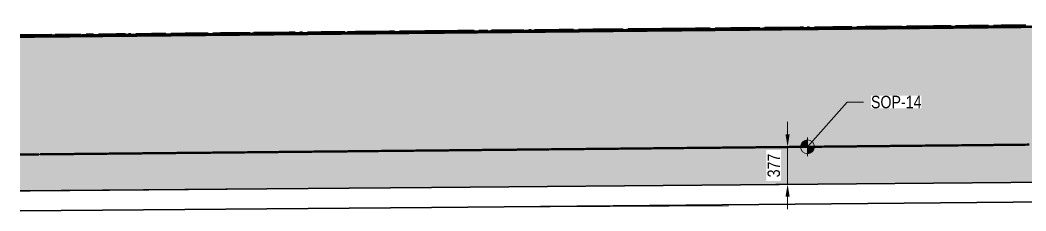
# Model space of a CAD drawing. Header units: metres. Extents: x 0 to 258, y 3 to 25.
# Drawn here: x 39.41 to 49.55, y 21.48 to 23.4 of the extents above; entities that cross this region are included whole.
import ezdxf

# ---------------------------------------------------------------- set-up
doc = ezdxf.new("R2010")
doc.units = ezdxf.units.M
doc.linetypes.add('JacobsDash', pattern=[0.0045, 0.003, -0.0015])
doc.layers.get('Defpoints').update_dxf_attribs({"color": 41})
for name, color, linetype, lineweight in [('A-ANNO-DIMS', 7, 'Continuous', 9), ('A-ANNO-NOTE', 7, 'Continuous', 9), ('A-FLOR', 7, 'Continuous', 50), ('A-FLOR-HDLN', 7, 'JacobsDash', 18), ('G-ANNO-TEXT', 7, 'Continuous', 9)]:
    doc.layers.add(name, color=color, linetype=linetype, lineweight=lineweight)
doc.styles.add('Arial Narrow_2', font='ARIALN.TTF', dxfattribs={"height": 0.125})
doc.dimstyles.new('Dimension_Standard_O__mm_', dxfattribs={"dimscale": 0.3048, "dimtxt": 0.127929, "dimasz": 0.410105, "dimexe": 0.393701, "dimexo": 0.246063, "dimgap": 0.246063, "dimtad": 1, "dimdec": 0, "dimlfac": 1000, "dimzin": 0, "dimdsep": 46, "dimtxsty": 'Arial Narrow_2', "dimsah": 1, "dimcen": 0.09, "dimaunit": 1, "dimadec": 4, "dimazin": 0, "dimtfac": 1, "dimtdec": 4, "dimtix": 1, "dimtmove": 0, "dimatfit": 3, "dimfxl": 1, "dimtvp": 1, "dimtfill": 1, "dimtolj": 1, "dimtzin": 0, "dimlwd": 18, "dimlwe": 18, "dimarcsym": 2})

# ---------------------------------------------------------------- blocks, each defined once
blk = doc.blocks.new('CS_SYMB_SETOUT POINT - 5mm-2022283-Section 163')
at = {"layer": 'A-ANNO-NOTE'}
h = blk.add_hatch(color=256, dxfattribs=at)
edge = h.paths.add_edge_path()
edge.add_line((330.304, 22.191), (330.304, 22.121))
edge.add_line((330.304, 22.121), (330.234, 22.121))
edge.add_arc((330.304, 22.121), 0.07, 90, 180, ccw=False)
h = blk.add_hatch(color=256, dxfattribs=at)
edge = h.paths.add_edge_path()
edge.add_line((330.304, 22.051), (330.304, 22.121))
edge.add_line((330.304, 22.121), (330.374, 22.121))
edge.add_arc((330.304, 22.121), 0.07, 270, 360, ccw=False)
for p, q in [((330.209, 22.121), (330.399, 22.121)), ((330.234, 22.121), (330.304, 22.121)), ((330.304, 22.026), (330.304, 22.216)), ((330.304, 22.121), (330.304, 22.191)), ((330.374, 22.121), (330.304, 22.121)), ((330.304, 22.121), (330.304, 22.051))]:
    blk.add_line(p, q, dxfattribs=at)
blk.add_circle((330.304, 22.121), 0.07, dxfattribs=at)
for start, end in [(90, 180), (270, 360)]:
    blk.add_arc((330.304, 22.121), 0.07, start, end, dxfattribs=at)
blk = doc.blocks.new('DIMBLOCK15-Section 163')
at = {"layer": 'A-ANNO-DIMS', "color": 0, "lineweight": 18, "transparency": 16777216}
for p, q in [((47.147, 22.246), (47.147, 22.371)), ((47.177, 22.121), (47.027, 22.121)), ((47.147, 21.745), (47.147, 22.121)), ((47.247, 21.745), (47.027, 21.745)), ((47.147, 21.62), (47.147, 21.495))]:
    blk.add_line(p, q, dxfattribs=at)
at = {"layer": 'A-ANNO-DIMS', "color": 0, "transparency": 16777216}
for points in [[(47.126, 22.246), (47.168, 22.246), (47.147, 22.121)], [(47.126, 21.62), (47.168, 21.62), (47.147, 21.745)]]:
    blk.add_solid(points, dxfattribs=at)
at = {"layer": 'Defpoints', "color": 0, "transparency": 16777216}
for p in [(47.147, 22.121), (47.252, 22.121), (47.322, 21.745)]:
    blk.add_point(p, dxfattribs=at)
at = {"layer": 'A-ANNO-DIMS', "color": 0, "lineweight": 18, "transparency": 16777216, "insert": (47.008, 21.933), "char_height": 0.125, "width": 0.2851, "attachment_point": 5, "rotation": 90, "style": 'Arial Narrow_2', "bg_fill": 3, "box_fill_scale": 1.1, "bg_fill_color": 256, "bg_fill_true_color": 13158600, "bg_fill_transparency": 0}
blk.add_mtext('\\A1;377', dxfattribs=at)

msp = doc.modelspace()

# ---------------------------------------------------------------- hatches: boundary and pattern name
at = {"layer": 'A-FLOR', "lineweight": 5, "true_color": 0xc0c0c0}
for points in [[(39.4057, 23.2436), (54.5023, 23.3912), (54.5023, 23.3958), (39.4057, 23.2482), (39.4057, 23.2438)], [(39.4057, 23.2281), (54.5023, 23.3757), (54.5023, 23.3912), (43.8585, 23.2872), (39.4057, 23.2436), (39.4057, 23.237)]]:
    msp.add_hatch(color=9, dxfattribs=at).paths.add_polyline_path(points)
h = msp.add_hatch(color=9, dxfattribs=at)
h.paths.add_polyline_path([(39.4057, 22.0435), (52.1671, 22.1683), (54.5023, 22.1911), (54.5023, 23.3757), (39.4057, 23.2281), (39.4057, 22.1875)])
h.paths.add_polyline_path([(45.454, 22.9729), (45.454, 22.973), (45.454, 23.1252)])
h = msp.add_hatch(color=9, dxfattribs=at)
h.paths.add_polyline_path([(52.4598, 21.7895), (52.4598, 21.7895), (52.4602, 21.7938)])
h.paths.add_polyline_path([(39.4057, 21.6769), (45.9285, 21.7325), (54.5023, 21.8071), (54.5023, 22.1911), (42.4052, 22.0728), (39.4057, 22.0435), (39.4057, 21.6862)])

# ---------------------------------------------------------------- linework, layer by layer
at = {"layer": 'A-FLOR', "lineweight": 35}
for p, q in [((43.555, 21.7119), (39.4057, 21.6769)), ((53.0123, 21.7941), (43.555, 21.7119)), ((39.4057, 21.4769), (43.555, 21.5119)), ((43.555, 21.5119), (53.0123, 21.5941))]:
    msp.add_line(p, q, dxfattribs=at)
at = {"layer": 'A-FLOR', "lineweight": 18}
msp.add_line((46.5518, 21.5277), (43.555, 21.5119), dxfattribs=at)
at = {"layer": 'A-FLOR'}
for points in [[(48.5224, 23.3328), (48.5308, 23.3328), (48.5392, 23.3329), (48.5475, 23.333)], [(48.5475, 23.333), (48.5726, 23.3332), (48.5977, 23.3335), (48.6227, 23.3337)], [(48.6227, 23.3337), (48.6395, 23.3339), (48.6562, 23.3341), (48.6729, 23.3342)], [(48.6729, 23.3342), (48.698, 23.3345), (48.723, 23.3347), (48.7481, 23.335)], [(48.7481, 23.335), (48.7648, 23.3351), (48.7815, 23.3353), (48.7983, 23.3355)], [(48.8411, 23.3359), (48.8603, 23.3361), (48.8794, 23.3362), (48.8986, 23.3364)], [(48.8986, 23.3364), (48.9236, 23.3367), (48.9487, 23.3369), (48.9738, 23.3372)], [(49.049, 23.3379), (49.0741, 23.3381), (49.0992, 23.3384), (49.1242, 23.3386)], [(49.1242, 23.3386), (49.141, 23.3388), (49.1577, 23.339), (49.1744, 23.3391)], [(49.2245, 23.3396), (49.258, 23.3399), (49.2914, 23.3403), (49.3248, 23.3406)], [(49.3248, 23.3406), (49.3499, 23.3408), (49.375, 23.3411), (49.4001, 23.3413)], [(49.4001, 23.3413), (49.4251, 23.3416), (49.4502, 23.3418), (49.4753, 23.3421)], [(49.4753, 23.3421), (49.5004, 23.3423), (49.5254, 23.3426), (49.5505, 23.3428)], [(39.4057, 23.2436), (39.4189, 23.2438), (39.432, 23.2439), (39.4452, 23.244)], [(39.4702, 23.2443), (39.4869, 23.2444), (39.5037, 23.2446), (39.5204, 23.2448)], [(39.7596, 23.2471), (39.7801, 23.2473), (39.8007, 23.2475), (39.8213, 23.2477)], [(39.9218, 23.2331), (39.8967, 23.2329), (39.8716, 23.2327), (39.8465, 23.2324)], [(39.8965, 23.2484), (39.9216, 23.2487), (39.9467, 23.2489), (39.9718, 23.2492)], [(40.0722, 23.2346), (40.0221, 23.2341), (39.9719, 23.2336), (39.9218, 23.2331)], [(39.9718, 23.2492), (39.9885, 23.2493), (40.0052, 23.2495), (40.0219, 23.2497)], [(40.2728, 23.2366), (40.231, 23.2362), (40.1893, 23.2358), (40.1475, 23.2354)], [(40.1975, 23.2514), (40.2142, 23.2515), (40.2309, 23.2517), (40.2476, 23.2519)], [(40.2476, 23.2519), (40.2727, 23.2521), (40.2978, 23.2524), (40.3229, 23.2526)], [(40.4233, 23.238), (40.3982, 23.2378), (40.3732, 23.2376), (40.3481, 23.2373)], [(40.3981, 23.2533), (40.4211, 23.2536), (40.4442, 23.2538), (40.4672, 23.254)], [(40.4985, 23.2388), (40.4735, 23.2385), (40.4484, 23.2383), (40.4233, 23.238)], [(40.4984, 23.2543), (40.5068, 23.2544), (40.5151, 23.2545), (40.5235, 23.2546)], [(40.5738, 23.2395), (40.5487, 23.2393), (40.5236, 23.239), (40.4986, 23.2388)], [(40.5987, 23.2553), (40.6238, 23.2555), (40.6489, 23.2558), (40.6739, 23.256)], [(40.7243, 23.241), (40.6992, 23.2407), (40.6741, 23.2405), (40.649, 23.2403)], [(40.6739, 23.256), (40.699, 23.2563), (40.7241, 23.2565), (40.7492, 23.2568)], [(40.7744, 23.2415), (40.7577, 23.2413), (40.741, 23.2412), (40.7243, 23.241)], [(40.7492, 23.2568), (40.791, 23.2572), (40.8328, 23.2576), (40.8746, 23.258)], [(40.8496, 23.2422), (40.8246, 23.242), (40.7995, 23.2417), (40.7744, 23.2415)], [(41.0001, 23.2437), (40.9499, 23.2432), (40.8998, 23.2427), (40.8496, 23.2422)], [(40.9247, 23.2585), (40.9414, 23.2587), (40.9582, 23.2588), (40.9749, 23.259)], [(40.9749, 23.259), (41, 23.2592), (41.025, 23.2595), (41.0501, 23.2597)], [(41.1506, 23.2452), (41.1255, 23.2449), (41.1004, 23.2447), (41.0753, 23.2444)], [(41.2258, 23.2459), (41.2007, 23.2456), (41.1757, 23.2454), (41.1506, 23.2452)], [(41.276, 23.2464), (41.2592, 23.2462), (41.2425, 23.2461), (41.2258, 23.2459)], [(41.2507, 23.2617), (41.2675, 23.2618), (41.2842, 23.262), (41.3009, 23.2622)], [(41.3512, 23.2471), (41.3261, 23.2469), (41.301, 23.2466), (41.276, 23.2464)], [(41.3511, 23.2627), (41.3594, 23.2627), (41.3678, 23.2628), (41.3761, 23.2629)], [(41.5017, 23.2486), (41.4515, 23.2481), (41.4014, 23.2476), (41.3512, 23.2471)], [(41.3761, 23.2629), (41.4096, 23.2632), (41.443, 23.2636), (41.4764, 23.2639)], [(41.4764, 23.2639), (41.5015, 23.2641), (41.5266, 23.2644), (41.5517, 23.2646)], [(41.6521, 23.2501), (41.627, 23.2498), (41.602, 23.2496), (41.5769, 23.2493)], [(41.6018, 23.2651), (41.6269, 23.2654), (41.652, 23.2656), (41.677, 23.2658)], [(41.7273, 23.2508), (41.7023, 23.2506), (41.6772, 23.2503), (41.6521, 23.2501)], [(41.677, 23.2658), (41.6938, 23.266), (41.7105, 23.2662), (41.7272, 23.2663)], [(41.8026, 23.2515), (41.7775, 23.2513), (41.7524, 23.251), (41.7273, 23.2508)], [(41.7646, 23.2667), (41.7855, 23.2669), (41.8065, 23.2671), (41.8275, 23.2673)], [(41.8275, 23.2673), (41.8525, 23.2676), (41.8776, 23.2678), (41.9027, 23.268)], [(41.9027, 23.268), (41.9445, 23.2685), (41.9863, 23.2689), (42.0281, 23.2693)], [(42.0281, 23.2693), (42.0364, 23.2694), (42.0448, 23.2694), (42.0531, 23.2695)], [(42.1536, 23.255), (42.1285, 23.2547), (42.1034, 23.2545), (42.0784, 23.2542)], [(42.2288, 23.2557), (42.2037, 23.2555), (42.1786, 23.2552), (42.1536, 23.255)], [(42.2286, 23.2712), (42.237, 23.2713), (42.2454, 23.2714), (42.2537, 23.2715)], [(42.304, 23.2564), (42.2789, 23.2562), (42.2539, 23.2559), (42.2288, 23.2557)], [(42.3039, 23.272), (42.3122, 23.2721), (42.3206, 23.2721), (42.3289, 23.2722)], [(42.3792, 23.2572), (42.3542, 23.2569), (42.3291, 23.2567), (42.304, 23.2564)], [(42.3289, 23.2722), (42.354, 23.2725), (42.3791, 23.2727), (42.4042, 23.2729)], [(42.4545, 23.2579), (42.4294, 23.2577), (42.4043, 23.2574), (42.3792, 23.2572)], [(42.5046, 23.2584), (42.4879, 23.2582), (42.4712, 23.2581), (42.4545, 23.2579)], [(42.6298, 23.2752), (42.6466, 23.2753), (42.6633, 23.2755), (42.68, 23.2756)], [(42.7081, 23.2759), (42.7322, 23.2762), (42.7562, 23.2764), (42.7803, 23.2766)], [(42.8055, 23.2613), (42.7804, 23.2611), (42.7554, 23.2608), (42.7303, 23.2606)], [(42.7803, 23.2766), (42.797, 23.2768), (42.8137, 23.277), (42.8304, 23.2771)], [(42.8807, 23.2621), (42.8557, 23.2618), (42.8306, 23.2616), (42.8055, 23.2613)], [(42.8304, 23.2771), (42.8388, 23.2772), (42.8472, 23.2773), (42.8555, 23.2774)], [(42.8555, 23.2774), (42.8722, 23.2775), (42.8889, 23.2777), (42.9057, 23.2779)], [(42.956, 23.2628), (42.9309, 23.2626), (42.9058, 23.2623), (42.8807, 23.2621)], [(42.9057, 23.2779), (42.9307, 23.2781), (42.9558, 23.2783), (42.9809, 23.2786)], [(43.0312, 23.2635), (43.0061, 23.2633), (42.981, 23.2631), (42.956, 23.2628)], [(43.0561, 23.2793), (43.0812, 23.2796), (43.1063, 23.2798), (43.1313, 23.2801)], [(43.1566, 23.2648), (43.1315, 23.2645), (43.1064, 23.2643), (43.0813, 23.264)], [(43.1313, 23.2801), (43.1481, 23.2802), (43.1648, 23.2804), (43.1815, 23.2805)], [(43.3822, 23.267), (43.307, 23.2662), (43.2318, 23.2655), (43.1566, 23.2648)], [(43.2316, 23.281), (43.2484, 23.2812), (43.2651, 23.2814), (43.2818, 23.2815)], [(43.2818, 23.2815), (43.3069, 23.2818), (43.3319, 23.282), (43.357, 23.2823)], [(43.357, 23.2823), (43.3821, 23.2825), (43.4072, 23.2828), (43.4322, 23.283)], [(43.4575, 23.2677), (43.4324, 23.2675), (43.4073, 23.2672), (43.3822, 23.267)], [(43.5327, 23.2684), (43.5076, 23.2682), (43.4825, 23.268), (43.4575, 23.2677)], [(43.5576, 23.2842), (43.5827, 23.2845), (43.6078, 23.2847), (43.6328, 23.285)], [(43.8085, 23.2711), (43.7416, 23.2705), (43.6748, 23.2698), (43.6079, 23.2692)], [(43.6328, 23.285), (43.6579, 23.2852), (43.683, 23.2854), (43.7081, 23.2857)], [(43.7081, 23.2857), (43.7331, 23.2859), (43.7582, 23.2862), (43.7833, 23.2864)], [(43.7833, 23.2864), (43.8084, 23.2867), (43.8334, 23.2869), (43.8585, 23.2872)], [(43.8837, 23.2719), (43.8587, 23.2716), (43.8336, 23.2714), (43.8085, 23.2711)], [(43.8585, 23.2872), (43.8836, 23.2874), (43.9087, 23.2877), (43.9337, 23.2879)], [(43.959, 23.2726), (43.9339, 23.2724), (43.9088, 23.2721), (43.8837, 23.2719)], [(43.9337, 23.2879), (43.9505, 23.2881), (43.9672, 23.2882), (43.9839, 23.2884)], [(44.0342, 23.2733), (44.0091, 23.2731), (43.984, 23.2729), (43.959, 23.2726)], [(44.0591, 23.2891), (44.0806, 23.2893), (44.102, 23.2895), (44.1234, 23.2898)], [(44.1846, 23.2748), (44.1596, 23.2746), (44.1345, 23.2743), (44.1094, 23.2741)], [(44.1594, 23.2901), (44.1761, 23.2903), (44.1929, 23.2904), (44.2096, 23.2906)], [(44.31, 23.276), (44.2682, 23.2756), (44.2264, 23.2752), (44.1846, 23.2748)], [(44.2096, 23.2906), (44.2346, 23.2908), (44.2597, 23.2911), (44.2848, 23.2913)], [(44.2848, 23.2913), (44.3349, 23.2918), (44.3851, 23.2923), (44.4352, 23.2928)], [(44.3852, 23.2768), (44.3602, 23.2765), (44.3351, 23.2763), (44.31, 23.276)], [(44.5357, 23.2782), (44.4855, 23.2778), (44.4354, 23.2773), (44.3852, 23.2768)], [(44.4353, 23.2928), (44.452, 23.293), (44.4687, 23.2931), (44.4854, 23.2933)], [(44.5355, 23.2938), (44.5439, 23.2939), (44.5523, 23.2939), (44.5606, 23.294)], [(44.6109, 23.279), (44.5858, 23.2787), (44.5608, 23.2785), (44.5357, 23.2782)], [(44.5952, 23.2944), (44.6087, 23.2945), (44.6223, 23.2946), (44.6358, 23.2948)], [(44.6861, 23.2797), (44.6611, 23.2795), (44.636, 23.2792), (44.6109, 23.279)], [(44.6359, 23.2948), (44.6609, 23.295), (44.686, 23.2953), (44.7111, 23.2955)], [(44.7614, 23.2805), (44.7363, 23.2802), (44.7112, 23.28), (44.6862, 23.2797)], [(44.7111, 23.2955), (44.7361, 23.2957), (44.7612, 23.296), (44.7863, 23.2962)], [(44.8115, 23.2809), (44.7948, 23.2808), (44.7781, 23.2806), (44.7614, 23.2805)], [(44.7863, 23.2962), (44.8114, 23.2965), (44.8364, 23.2967), (44.8615, 23.297)], [(44.8867, 23.2817), (44.8617, 23.2814), (44.8366, 23.2812), (44.8115, 23.2809)], [(44.8615, 23.297), (44.9033, 23.2974), (44.9451, 23.2978), (44.9869, 23.2982)], [(45.0371, 23.2987), (45.0538, 23.2988), (45.0705, 23.299), (45.0872, 23.2992)], [(45.0872, 23.2992), (45.1123, 23.2994), (45.1373, 23.2997), (45.1624, 23.2999)], [(45.2629, 23.2854), (45.2127, 23.2849), (45.1626, 23.2844), (45.1124, 23.2839)], [(45.1624, 23.2999), (45.1791, 23.3001), (45.1959, 23.3002), (45.2126, 23.3004)], [(45.2126, 23.3004), (45.2627, 23.3009), (45.3129, 23.3014), (45.363, 23.3019)], [(45.3381, 23.2861), (45.313, 23.2858), (45.2879, 23.2856), (45.2629, 23.2854)], [(45.3882, 23.2866), (45.3715, 23.2864), (45.3548, 23.2863), (45.3381, 23.2861)], [(45.363, 23.3019), (45.3881, 23.3021), (45.4132, 23.3024), (45.4382, 23.3026)], [(45.4635, 23.2873), (45.4384, 23.2871), (45.4133, 23.2868), (45.3882, 23.2866)], [(45.4382, 23.3026), (45.455, 23.3028), (45.4717, 23.3029), (45.4884, 23.3031)], [(45.5387, 23.2881), (45.5136, 23.2878), (45.4885, 23.2876), (45.4635, 23.2873)], [(45.5385, 23.3036), (45.5553, 23.3038), (45.572, 23.3039), (45.5887, 23.3041)], [(45.6139, 23.2888), (45.5888, 23.2885), (45.5638, 23.2883), (45.5387, 23.2881)], [(45.5887, 23.3041), (45.6054, 23.3042), (45.6221, 23.3044), (45.6388, 23.3046)], [(45.6891, 23.2895), (45.6641, 23.2893), (45.639, 23.289), (45.6139, 23.2888)], [(45.6388, 23.3046), (45.6472, 23.3046), (45.6556, 23.3047), (45.6639, 23.3048)], [(45.6639, 23.3048), (45.689, 23.3051), (45.7141, 23.3053), (45.7391, 23.3055)], [(45.8396, 23.291), (45.7894, 23.2905), (45.7393, 23.29), (45.6891, 23.2895)], [(45.7391, 23.3055), (45.7559, 23.3057), (45.7726, 23.3059), (45.7893, 23.306)], [(45.7893, 23.306), (45.8144, 23.3063), (45.8394, 23.3065), (45.8645, 23.3068)], [(45.9148, 23.2917), (45.8897, 23.2915), (45.8647, 23.2912), (45.8396, 23.291)], [(46.015, 23.3082), (46.04, 23.3085), (46.0651, 23.3087), (46.0902, 23.309)], [(46.0902, 23.309), (46.1153, 23.3092), (46.1403, 23.3095), (46.1654, 23.3097)], [(46.1654, 23.3097), (46.1905, 23.31), (46.2156, 23.3102), (46.2406, 23.3104)], [(46.2659, 23.2952), (46.2408, 23.2949), (46.2157, 23.2947), (46.1906, 23.2944)], [(46.2406, 23.3104), (46.2657, 23.3107), (46.2908, 23.3109), (46.3158, 23.3112)], [(46.3411, 23.2959), (46.316, 23.2956), (46.2909, 23.2954), (46.2659, 23.2952)], [(46.3159, 23.3112), (46.3326, 23.3113), (46.3493, 23.3115), (46.366, 23.3117)], [(46.4163, 23.2966), (46.3912, 23.2964), (46.3662, 23.2961), (46.3411, 23.2959)], [(46.4162, 23.3122), (46.4245, 23.3122), (46.4329, 23.3123), (46.4412, 23.3124)], [(46.4915, 23.2974), (46.4665, 23.2971), (46.4414, 23.2969), (46.4163, 23.2966)], [(46.4412, 23.3124), (46.4663, 23.3127), (46.4914, 23.3129), (46.5164, 23.3131)], [(46.5417, 23.2979), (46.525, 23.2977), (46.5082, 23.2975), (46.4915, 23.2974)], [(46.5165, 23.3131), (46.5415, 23.3134), (46.5666, 23.3136), (46.5917, 23.3139)], [(46.7674, 23.3001), (46.6921, 23.2993), (46.6169, 23.2986), (46.5417, 23.2979)], [(46.5917, 23.3139), (46.6418, 23.3144), (46.692, 23.3149), (46.7421, 23.3154)], [(46.7421, 23.3154), (46.7672, 23.3156), (46.7923, 23.3158), (46.8174, 23.3161)], [(46.9178, 23.3015), (46.8677, 23.301), (46.8175, 23.3006), (46.7674, 23.3001)], [(46.8174, 23.3161), (46.8341, 23.3163), (46.8508, 23.3164), (46.8675, 23.3166)], [(46.9177, 23.3171), (46.9344, 23.3172), (46.9511, 23.3174), (46.9678, 23.3176)], [(46.993, 23.3023), (46.9679, 23.302), (46.9429, 23.3018), (46.9178, 23.3015)], [(47.018, 23.318), (47.043, 23.3183), (47.0681, 23.3185), (47.0932, 23.3188)], [(47.0932, 23.3188), (47.1183, 23.319), (47.1433, 23.3193), (47.1684, 23.3195)], [(47.4193, 23.3064), (47.319, 23.3055), (47.2187, 23.3045), (47.1184, 23.3035)], [(47.1684, 23.3195), (47.2149, 23.32), (47.2614, 23.3204), (47.3079, 23.3209)], [(47.3439, 23.3212), (47.3523, 23.3213), (47.3606, 23.3214), (47.369, 23.3215)], [(47.4192, 23.322), (47.4275, 23.3221), (47.4359, 23.3221), (47.4442, 23.3222)], [(47.4945, 23.3072), (47.4694, 23.3069), (47.4444, 23.3067), (47.4193, 23.3064)], [(47.4442, 23.3222), (47.4526, 23.3223), (47.4609, 23.3224), (47.4693, 23.3225)], [(47.4693, 23.3225), (47.486, 23.3226), (47.5027, 23.3228), (47.5195, 23.323)], [(47.5697, 23.3079), (47.5447, 23.3077), (47.5196, 23.3074), (47.4945, 23.3072)], [(47.5195, 23.323), (47.5947, 23.3237), (47.6699, 23.3244), (47.7451, 23.3252)], [(47.645, 23.3086), (47.6199, 23.3084), (47.5948, 23.3081), (47.5698, 23.3079)], [(47.6951, 23.3091), (47.6784, 23.309), (47.6617, 23.3088), (47.645, 23.3086)], [(47.7703, 23.3099), (47.7453, 23.3096), (47.7202, 23.3094), (47.6951, 23.3091)], [(47.7451, 23.3252), (47.7618, 23.3253), (47.7786, 23.3255), (47.7953, 23.3256)], [(47.8456, 23.3106), (47.8205, 23.3104), (47.7954, 23.3101), (47.7704, 23.3099)], [(47.8454, 23.3261), (47.8621, 23.3263), (47.8789, 23.3265), (47.8956, 23.3266)], [(47.8956, 23.3266), (47.9207, 23.3269), (47.9457, 23.3271), (47.9708, 23.3274)], [(48.046, 23.3281), (48.0627, 23.3283), (48.0794, 23.3284), (48.0962, 23.3286)], [(48.1465, 23.3135), (48.1214, 23.3133), (48.0963, 23.3131), (48.0712, 23.3128)], [(48.0962, 23.3286), (48.163, 23.3292), (48.2299, 23.3299), (48.2968, 23.3305)], [(48.2217, 23.3143), (48.1966, 23.314), (48.1715, 23.3138), (48.1465, 23.3135)], [(48.3471, 23.3155), (48.3053, 23.3151), (48.2635, 23.3147), (48.2217, 23.3143)], [(48.3469, 23.331), (48.3636, 23.3312), (48.3803, 23.3314), (48.3971, 23.3315)], [(48.4223, 23.3162), (48.3972, 23.316), (48.3721, 23.3157), (48.3471, 23.3155)], [(48.3971, 23.3315), (48.4138, 23.3317), (48.4305, 23.3319), (48.4472, 23.332)], [(48.5727, 23.3177), (48.5226, 23.3172), (48.4724, 23.3167), (48.4223, 23.3162)], [(48.4472, 23.332), (48.4556, 23.3321), (48.4639, 23.3322), (48.4723, 23.3323)], [(48.4723, 23.3323), (48.489, 23.3324), (48.5057, 23.3326), (48.5224, 23.3328)], [(48.648, 23.3184), (48.6229, 23.3182), (48.5978, 23.318), (48.5727, 23.3177)], [(48.7232, 23.3192), (48.6981, 23.3189), (48.673, 23.3187), (48.648, 23.3184)], [(48.7984, 23.3199), (48.7733, 23.3197), (48.7483, 23.3194), (48.7232, 23.3192)], [(49.1495, 23.3233), (49.1244, 23.3231), (49.0993, 23.3229), (49.0742, 23.3226)], [(49.2247, 23.3241), (49.1996, 23.3238), (49.1745, 23.3236), (49.1495, 23.3233)], [(49.3751, 23.3256), (49.325, 23.3251), (49.2748, 23.3246), (49.2247, 23.3241)], [(49.4253, 23.326), (49.4086, 23.3259), (49.3918, 23.3257), (49.3751, 23.3256)], [(49.5005, 23.3268), (49.4754, 23.3265), (49.4504, 23.3263), (49.4253, 23.326)], [(49.651, 23.3282), (49.6008, 23.3278), (49.5507, 23.3273), (49.5005, 23.3268)], [(39.4202, 23.2282), (39.4154, 23.2282), (39.4106, 23.2281), (39.4057, 23.2281)], [(39.5707, 23.2297), (39.5456, 23.2295), (39.5205, 23.2292), (39.4955, 23.229)], [(46.7968, 22.1158), (46.7801, 22.1156), (46.7633, 22.1154), (46.7466, 22.1153)], [(46.8721, 22.1165), (46.847, 22.1163), (46.8219, 22.116), (46.7968, 22.1158)], [(46.9975, 22.1177), (46.9808, 22.1176), (46.9641, 22.1174), (46.9474, 22.1172)], [(47.1481, 22.1192), (47.0979, 22.1187), (47.0477, 22.1182), (46.9975, 22.1177)], [(47.2234, 22.1199), (47.1983, 22.1197), (47.1732, 22.1195), (47.1481, 22.1192)], [(47.2736, 22.1204), (47.2569, 22.1203), (47.2401, 22.1201), (47.2234, 22.1199)], [(47.3489, 22.1212), (47.3238, 22.1209), (47.2987, 22.1207), (47.2736, 22.1204)], [(47.4241, 22.1219), (47.3991, 22.1217), (47.374, 22.1214), (47.3489, 22.1212)], [(47.6249, 22.1239), (47.5998, 22.1236), (47.5747, 22.1234), (47.5496, 22.1231)], [(47.7504, 22.1251), (47.7086, 22.1247), (47.6667, 22.1243), (47.6249, 22.1239)], [(47.8257, 22.1258), (47.8006, 22.1256), (47.7755, 22.1253), (47.7504, 22.1251)], [(47.8759, 22.1263), (47.8591, 22.1262), (47.8424, 22.126), (47.8257, 22.1258)], [(48.0264, 22.1278), (47.9762, 22.1273), (47.926, 22.1268), (47.8759, 22.1263)], [(48.1017, 22.1285), (48.0766, 22.1283), (48.0515, 22.128), (48.0264, 22.1278)], [(48.2272, 22.1298), (48.2021, 22.1295), (48.177, 22.1293), (48.1519, 22.129)], [(48.3025, 22.1305), (48.2774, 22.1302), (48.2523, 22.13), (48.2272, 22.1298)], [(48.4279, 22.1317), (48.3861, 22.1313), (48.3443, 22.1309), (48.3025, 22.1305)], [(48.5032, 22.1325), (48.4781, 22.1322), (48.453, 22.132), (48.4279, 22.1317)], [(48.6287, 22.1337), (48.5869, 22.1333), (48.545, 22.1329), (48.5032, 22.1325)], [(48.704, 22.1344), (48.6789, 22.1342), (48.6538, 22.1339), (48.6287, 22.1337)], [(48.7542, 22.1349), (48.7374, 22.1347), (48.7207, 22.1346), (48.704, 22.1344)], [(48.98, 22.1371), (48.9549, 22.1369), (48.9298, 22.1366), (48.9047, 22.1364)], [(49.1055, 22.1383), (49.0637, 22.1379), (49.0218, 22.1375), (48.98, 22.1371)], [(49.1808, 22.1391), (49.1557, 22.1388), (49.1306, 22.1386), (49.1055, 22.1383)], [(49.231, 22.1396), (49.2142, 22.1394), (49.1975, 22.1392), (49.1808, 22.1391)], [(49.507, 22.1423), (49.4652, 22.1419), (49.4234, 22.1414), (49.3815, 22.141)], [(49.5823, 22.143), (49.5572, 22.1428), (49.5321, 22.1425), (49.507, 22.1423)], [(39.6446, 22.0459), (39.632, 22.0457), (39.6195, 22.0456), (39.6069, 22.0455)], [(39.7199, 22.0466), (39.6948, 22.0464), (39.6697, 22.0461), (39.6446, 22.0459)], [(39.9709, 22.0491), (39.9541, 22.0489), (39.9374, 22.0487), (39.9207, 22.0486)], [(40.0461, 22.0498), (40.021, 22.0495), (39.9959, 22.0493), (39.9709, 22.0491)], [(40.3222, 22.0525), (40.2971, 22.0522), (40.272, 22.052), (40.2469, 22.0518)], [(40.523, 22.0544), (40.4979, 22.0542), (40.4728, 22.054), (40.4477, 22.0537)], [(40.5732, 22.0549), (40.5565, 22.0548), (40.5397, 22.0546), (40.523, 22.0544)], [(40.6485, 22.0557), (40.6234, 22.0554), (40.5983, 22.0552), (40.5732, 22.0549)], [(40.774, 22.0569), (40.7573, 22.0567), (40.7405, 22.0566), (40.7238, 22.0564)], [(40.9246, 22.0584), (40.8744, 22.0579), (40.8242, 22.0574), (40.774, 22.0569)], [(41.2006, 22.0611), (41.1755, 22.0608), (41.1504, 22.0606), (41.1254, 22.0603)], [(41.2508, 22.0616), (41.2341, 22.0614), (41.2174, 22.0612), (41.2006, 22.0611)], [(41.4014, 22.063), (41.3763, 22.0628), (41.3512, 22.0625), (41.3261, 22.0623)], [(41.6022, 22.065), (41.5353, 22.0643), (41.4684, 22.0637), (41.4014, 22.063)], [(41.8029, 22.067), (41.7779, 22.0667), (41.7528, 22.0665), (41.7277, 22.0662)], [(41.8531, 22.0675), (41.8364, 22.0673), (41.8197, 22.0671), (41.8029, 22.067)], [(42.079, 22.0697), (42.0288, 22.0692), (41.9786, 22.0687), (41.9284, 22.0682)], [(42.2044, 22.0709), (42.1626, 22.0705), (42.1208, 22.0701), (42.079, 22.0697)], [(42.2797, 22.0716), (42.2546, 22.0714), (42.2295, 22.0711), (42.2044, 22.0709)], [(42.3299, 22.0721), (42.3132, 22.0719), (42.2964, 22.0718), (42.2797, 22.0716)], [(42.4052, 22.0728), (42.3801, 22.0726), (42.355, 22.0724), (42.3299, 22.0721)], [(42.4805, 22.0736), (42.4554, 22.0733), (42.4303, 22.0731), (42.4052, 22.0728)], [(42.6812, 22.0755), (42.6394, 22.0751), (42.5976, 22.0747), (42.5558, 22.0743)], [(42.7565, 22.0763), (42.7314, 22.076), (42.7063, 22.0758), (42.6812, 22.0755)], [(42.8067, 22.0768), (42.79, 22.0766), (42.7732, 22.0764), (42.7565, 22.0763)], [(42.882, 22.0775), (42.8569, 22.0773), (42.8318, 22.077), (42.8067, 22.0768)], [(42.9573, 22.0782), (42.9322, 22.078), (42.9071, 22.0778), (42.882, 22.0775)], [(43.0827, 22.0795), (43.0409, 22.0791), (42.9991, 22.0787), (42.9573, 22.0782)], [(43.158, 22.0802), (43.1329, 22.08), (43.1078, 22.0797), (43.0827, 22.0795)], [(43.2835, 22.0814), (43.2668, 22.0813), (43.25, 22.0811), (43.2333, 22.0809)], [(43.3588, 22.0822), (43.3337, 22.0819), (43.3086, 22.0817), (43.2835, 22.0814)], [(43.4341, 22.0829), (43.409, 22.0827), (43.3839, 22.0824), (43.3588, 22.0822)], [(43.5595, 22.0841), (43.5177, 22.0837), (43.4759, 22.0833), (43.4341, 22.0829)], [(43.6348, 22.0849), (43.6097, 22.0846), (43.5846, 22.0844), (43.5596, 22.0841)], [(43.685, 22.0854), (43.6683, 22.0852), (43.6516, 22.085), (43.6348, 22.0849)], [(43.7603, 22.0861), (43.7352, 22.0858), (43.7101, 22.0856), (43.685, 22.0854)], [(43.8858, 22.0873), (43.8691, 22.0872), (43.8523, 22.087), (43.8356, 22.0868)], [(43.9611, 22.0881), (43.936, 22.0878), (43.9109, 22.0876), (43.8858, 22.0873)], [(44.0364, 22.0888), (44.0113, 22.0885), (43.9862, 22.0883), (43.9611, 22.0881)], [(44.1116, 22.0895), (44.0865, 22.0893), (44.0615, 22.089), (44.0364, 22.0888)], [(44.1618, 22.09), (44.1451, 22.0899), (44.1284, 22.0897), (44.1116, 22.0895)], [(44.2371, 22.0908), (44.212, 22.0905), (44.1869, 22.0903), (44.1618, 22.09)], [(44.3124, 22.0915), (44.2873, 22.0912), (44.2622, 22.091), (44.2371, 22.0908)], [(44.5132, 22.0935), (44.4881, 22.0932), (44.463, 22.093), (44.4379, 22.0927)], [(44.5634, 22.0939), (44.5466, 22.0938), (44.5299, 22.0936), (44.5132, 22.0935)], [(44.7139, 22.0954), (44.6637, 22.0949), (44.6135, 22.0944), (44.5634, 22.0939)], [(44.9147, 22.0974), (44.8478, 22.0967), (44.7808, 22.0961), (44.7139, 22.0954)], [(44.99, 22.0981), (44.9649, 22.0979), (44.9398, 22.0976), (44.9147, 22.0974)], [(45.1907, 22.1001), (45.1656, 22.0998), (45.1405, 22.0996), (45.1154, 22.0993)], [(45.2409, 22.1006), (45.2242, 22.1004), (45.2075, 22.1002), (45.1907, 22.1001)], [(45.3915, 22.102), (45.3413, 22.1015), (45.2911, 22.1011), (45.2409, 22.1006)], [(45.4417, 22.1025), (45.4249, 22.1024), (45.4082, 22.1022), (45.3915, 22.102)], [(45.5922, 22.104), (45.5421, 22.1035), (45.4919, 22.103), (45.4417, 22.1025)], [(45.7177, 22.1052), (45.701, 22.1051), (45.6843, 22.1049), (45.6675, 22.1047)], [(45.793, 22.106), (45.7679, 22.1057), (45.7428, 22.1055), (45.7177, 22.1052)], [(45.8683, 22.1067), (45.8432, 22.1065), (45.8181, 22.1062), (45.793, 22.106)], [(45.9185, 22.1072), (45.9017, 22.107), (45.885, 22.1069), (45.8683, 22.1067)], [(46.069, 22.1087), (46.0188, 22.1082), (45.9687, 22.1077), (45.9185, 22.1072)], [(46.1945, 22.1099), (46.1527, 22.1095), (46.1109, 22.1091), (46.069, 22.1087)], [(46.2698, 22.1106), (46.2447, 22.1104), (46.2196, 22.1101), (46.1945, 22.1099)], [(46.3953, 22.1119), (46.3785, 22.1117), (46.3618, 22.1115), (46.3451, 22.1114)], [(46.5458, 22.1133), (46.4956, 22.1128), (46.4455, 22.1123), (46.3953, 22.1119)], [(46.6713, 22.1145), (46.6295, 22.1141), (46.5877, 22.1137), (46.5458, 22.1133)], [(46.7466, 22.1153), (46.7215, 22.115), (46.6964, 22.1148), (46.6713, 22.1145)]]:
    msp.add_open_spline(points, degree=3, dxfattribs=at)
for points, knots in [([(48.9738, 23.3372), (48.9751, 23.3372), (49.0002, 23.3374), (49.0252, 23.3377), (49.049, 23.3379)], [-0.218873878, -0.218873878, -0.218873878, -0.218873878, -0.21875, -0.2164949322, -0.2164949322, -0.2164949322, -0.2164949322]), ([(39.4452, 23.244), (39.4524, 23.2441), (39.4608, 23.2442), (39.4691, 23.2443), (39.4702, 23.2443)], [-0.52022197418, -0.52022197418, -0.52022197418, -0.52022197418, -0.51953125, -0.51942902458, -0.51942902458, -0.51942902458, -0.51942902458]), ([(39.5204, 23.2448), (39.5438, 23.245), (39.5688, 23.2452), (39.5939, 23.2455), (39.5956, 23.2455)], [-0.5178429818, -0.5178429818, -0.5178429818, -0.5178429818, -0.515625, -0.5154641199, -0.5154641199, -0.5154641199, -0.5154641199]), ([(39.8465, 23.2324), (39.8436, 23.2324), (39.7995, 23.232), (39.7142, 23.2311), (39.6252, 23.2302), (39.5773, 23.2298), (39.5707, 23.2297)], [0.5075337931, 0.5075337931, 0.5075337931, 0.5075337931, 0.5078125, 0.51171875, 0.515625, 0.5162568805, 0.5162568805, 0.5162568805, 0.5162568805]), ([(39.5956, 23.2455), (39.6351, 23.2459), (39.6769, 23.2463), (39.7187, 23.2467), (39.721, 23.2467)], [-0.5154639175, -0.5154639175, -0.5154639175, -0.5154639175, -0.51171875, -0.5114988105, -0.5114988105, -0.5114988105, -0.5114988105]), ([(39.8213, 23.2477), (39.8267, 23.2478), (39.8518, 23.248), (39.8769, 23.2482), (39.8965, 23.2484)], [-0.5083267248, -0.5083267248, -0.5083267248, -0.5083267248, -0.5078125, -0.5059476606, -0.5059476606, -0.5059476606, -0.5059476606]), ([(40.0721, 23.2502), (40.0763, 23.2502), (40.1013, 23.2504), (40.1264, 23.2507), (40.1473, 23.2509)], [-0.5003965107, -0.5003965107, -0.5003965107, -0.5003965107, -0.5, -0.4980174465, -0.4980174465, -0.4980174465, -0.4980174465]), ([(40.1475, 23.2354), (40.1266, 23.2351), (40.1015, 23.2349), (40.0764, 23.2347), (40.0722, 23.2346)], [0.4980174465, 0.4980174465, 0.4980174465, 0.4980174465, 0.5, 0.5003965107, 0.5003965107, 0.5003965107, 0.5003965107]), ([(40.3481, 23.2373), (40.3427, 23.2373), (40.3176, 23.237), (40.2925, 23.2368), (40.2729, 23.2366)], [0.4916733714, 0.4916733714, 0.4916733714, 0.4916733714, 0.4921875, 0.4940523394, 0.4940523394, 0.4940523394, 0.4940523394]), ([(40.3229, 23.2526), (40.3258, 23.2526), (40.3509, 23.2529), (40.3759, 23.2531), (40.3981, 23.2533)], [-0.4924662966, -0.4924662966, -0.4924662966, -0.4924662966, -0.4921875, -0.4900872324, -0.4900872324, -0.4900872324, -0.4900872324]), ([(40.5736, 23.2551), (40.5753, 23.2551), (40.5837, 23.2552), (40.5921, 23.2552), (40.5987, 23.2553)], [-0.48453608247, -0.48453608247, -0.48453608247, -0.48453608247, -0.484375, -0.48374306106, -0.48374306106, -0.48374306106, -0.48374306106]), ([(40.649, 23.2403), (40.6256, 23.24), (40.6006, 23.2398), (40.5755, 23.2395), (40.5738, 23.2395)], [0.482157023, 0.482157023, 0.482157023, 0.482157023, 0.484375, 0.4845360825, 0.4845360825, 0.4845360825, 0.4845360825]), ([(41.0753, 23.2444), (41.0746, 23.2444), (41.0495, 23.2442), (41.0244, 23.2439), (41.0001, 23.2437)], [0.4686757706, 0.4686757706, 0.4686757706, 0.4686757706, 0.46875, 0.4710547185, 0.4710547185, 0.4710547185, 0.4710547185]), ([(41.0501, 23.2597), (41.0577, 23.2598), (41.1246, 23.2604), (41.1914, 23.2611), (41.2507, 23.2617)], [-0.4694686757, -0.4694686757, -0.4694686757, -0.4694686757, -0.46875, -0.4631247189, -0.4631247189, -0.4631247189, -0.4631247189]), ([(41.5769, 23.2493), (41.5736, 23.2493), (41.5486, 23.249), (41.5235, 23.2488), (41.5017, 23.2486)], [0.452815226, 0.452815226, 0.452815226, 0.452815226, 0.453125, 0.4551942902, 0.4551942902, 0.4551942902, 0.4551942902]), ([(41.5517, 23.2646), (41.5568, 23.2647), (41.5735, 23.2648), (41.5902, 23.265), (41.6018, 23.2651)], [-0.4536080821, -0.4536080821, -0.4536080821, -0.4536080821, -0.453125, -0.4520222563, -0.4520222563, -0.4520222563, -0.4520222563]), ([(42.0783, 23.2542), (42.0726, 23.2542), (41.9807, 23.2533), (41.8887, 23.2524), (41.8026, 23.2515)], [0.4369550234, 0.4369550234, 0.4369550234, 0.4369550234, 0.4375, 0.4456778692, 0.4456778692, 0.4456778692, 0.4456778692]), ([(42.0531, 23.2695), (42.0557, 23.2695), (42.0975, 23.27), (42.1393, 23.2704), (42.1785, 23.2707)], [-0.4377478192, -0.4377478192, -0.4377478192, -0.4377478192, -0.4375, -0.4337827121, -0.4337827121, -0.4337827121, -0.4337827121]), ([(42.4042, 23.2729), (42.4544, 23.2734), (42.5297, 23.2742), (42.6049, 23.2749), (42.6298, 23.2752)], [-0.4266455194, -0.4266455194, -0.4266455194, -0.4266455194, -0.421875, -0.4195083267, -0.4195083267, -0.4195083267, -0.4195083267]), ([(42.7303, 23.2606), (42.6719, 23.26), (42.5967, 23.2593), (42.5215, 23.2586), (42.5046, 23.2584)], [0.4163362846, 0.4163362846, 0.4163362846, 0.4163362846, 0.421875, 0.4234734338, 0.4234734338, 0.4234734338, 0.4234734338]), ([(42.9809, 23.2786), (43.0036, 23.2788), (43.0287, 23.2791), (43.0538, 23.2793), (43.0561, 23.2793)], [-0.408406027, -0.408406027, -0.408406027, -0.408406027, -0.40625, -0.4060271291, -0.4060271291, -0.4060271291, -0.4060271291]), ([(43.0813, 23.264), (43.0706, 23.2639), (43.0539, 23.2638), (43.0372, 23.2636), (43.0312, 23.2635)], [0.4052340968, 0.4052340968, 0.4052340968, 0.4052340968, 0.40625, 0.4068199251, 0.4068199251, 0.4068199251, 0.4068199251]), ([(43.4322, 23.283), (43.4692, 23.2834), (43.511, 23.2838), (43.5528, 23.2842), (43.5576, 23.2842)], [-0.3941316416, -0.3941316416, -0.3941316416, -0.3941316416, -0.390625, -0.3901666463, -0.3901666463, -0.3901666463, -0.3901666463]), ([(43.6079, 23.2692), (43.5864, 23.269), (43.5613, 23.2687), (43.5362, 23.2685), (43.5327, 23.2684)], [0.3885805269, 0.3885805269, 0.3885805269, 0.3885805269, 0.390625, 0.3909594332, 0.3909594332, 0.3909594332, 0.3909594332]), ([(44.034, 23.2889), (44.0351, 23.2889), (44.0434, 23.289), (44.0518, 23.2891), (44.0591, 23.2891)], [-0.37509912768, -0.37509912768, -0.37509912768, -0.37509912768, -0.375, -0.37430624974, -0.37430624974, -0.37430624974, -0.37430624974]), ([(44.1094, 23.2741), (44.0854, 23.2738), (44.0603, 23.2736), (44.0352, 23.2734), (44.0342, 23.2733)], [0.3727201369, 0.3727201369, 0.3727201369, 0.3727201369, 0.375, 0.3750990338, 0.3750990338, 0.3750990338, 0.3750990338]), ([(45.1124, 23.2839), (45.0834, 23.2836), (45.0082, 23.2829), (44.933, 23.2821), (44.8868, 23.2817)], [0.3409992725, 0.3409992725, 0.3409992725, 0.3409992725, 0.34375, 0.3481363997, 0.3481363997, 0.3481363997, 0.3481363997]), ([(45.8645, 23.3068), (45.9141, 23.3073), (45.9643, 23.3077), (46.0144, 23.3082), (46.015, 23.3082)], [-0.3172085646, -0.3172085646, -0.3172085646, -0.3172085646, -0.3125, -0.3124504362, -0.3124504362, -0.3124504362, -0.3124504362]), ([(46.1906, 23.2944), (46.1316, 23.2938), (46.0397, 23.2929), (45.9477, 23.292), (45.9148, 23.2917)], [0.3068993623, 0.3068993623, 0.3068993623, 0.3068993623, 0.3125, 0.3156225218, 0.3156225218, 0.3156225218, 0.3156225218]), ([(46.9678, 23.3176), (46.979, 23.3177), (46.9958, 23.3178), (47.0125, 23.318), (47.018, 23.318)], [-0.2823156225, -0.2823156225, -0.2823156225, -0.2823156225, -0.28125, -0.2807295829, -0.2807295829, -0.2807295829, -0.2807295829]), ([(47.1184, 23.3035), (47.0795, 23.3031), (47.0377, 23.3027), (46.9959, 23.3023), (46.993, 23.3023)], [0.2775576178, 0.2775576178, 0.2775576178, 0.2775576178, 0.28125, 0.2815226011, 0.2815226011, 0.2815226011, 0.2815226011]), ([(48.0712, 23.3128), (48.0441, 23.3125), (47.9689, 23.3118), (47.8936, 23.3111), (47.8456, 23.3106)], [0.2474227577, 0.2474227577, 0.2474227577, 0.2474227577, 0.25, 0.2545598731, 0.2545598731, 0.2545598731, 0.2545598731]), ([(47.9708, 23.3274), (47.9771, 23.3274), (48.0021, 23.3277), (48.0272, 23.3279), (48.046, 23.3281)], [-0.2505947426, -0.2505947426, -0.2505947426, -0.2505947426, -0.25, -0.2482157947, -0.2482157947, -0.2482157947, -0.2482157947]), ([(49.0742, 23.3226), (49.0421, 23.3223), (48.9502, 23.3214), (48.8582, 23.3205), (48.7984, 23.3199)], [0.215701897, 0.215701897, 0.215701897, 0.215701897, 0.21875, 0.2244250595, 0.2244250595, 0.2244250595, 0.2244250595]), ([(39.4954, 23.229), (39.486, 23.2289), (39.4609, 23.2286), (39.4359, 23.2284), (39.4202, 23.2282)], [0.5186363752, 0.5186363752, 0.5186363752, 0.5186363752, 0.51953125, 0.5210150674, 0.5210150674, 0.5210150674, 0.5210150674]), ([(46.9474, 22.1172), (46.9297, 22.1171), (46.9046, 22.1168), (46.8795, 22.1166), (46.8721, 22.1165)], [0.2833333493, 0.2833333493, 0.2833333493, 0.2833333493, 0.285012285, 0.2857142857, 0.2857142857, 0.2857142857, 0.2857142857]), ([(47.5496, 22.1231), (47.5383, 22.123), (47.4965, 22.1226), (47.4547, 22.1222), (47.4242, 22.1219)], [0.2642858296, 0.2642858296, 0.2642858296, 0.2642858296, 0.2653562654, 0.2682539683, 0.2682539683, 0.2682539683, 0.2682539683]), ([(48.1519, 22.129), (48.147, 22.129), (48.1303, 22.1288), (48.1136, 22.1286), (48.1017, 22.1285)], [0.2452382756, 0.2452382756, 0.2452382756, 0.2452382756, 0.2457002457, 0.2468252846, 0.2468252846, 0.2468252846, 0.2468252846]), ([(48.9047, 22.1364), (48.8561, 22.1359), (48.8059, 22.1354), (48.7557, 22.1349), (48.7542, 22.1349)], [0.2214286119, 0.2214286119, 0.2214286119, 0.2214286119, 0.226044226, 0.2261904762, 0.2261904762, 0.2261904762, 0.2261904762]), ([(49.3815, 22.141), (49.3811, 22.141), (49.3309, 22.1405), (49.2807, 22.1401), (49.231, 22.1396)], [0.2063492955, 0.2063492955, 0.2063492955, 0.2063492955, 0.2063882064, 0.2111111111, 0.2111111111, 0.2111111111, 0.2111111111]), ([(39.4438, 22.0439), (39.4412, 22.0439), (39.4285, 22.0438), (39.4158, 22.0436), (39.4057, 22.0435)], [0.5206351669, 0.5206351669, 0.5206351669, 0.5206351669, 0.5208845209, 0.5218396334, 0.5218396334, 0.5218396334, 0.5218396334]), ([(39.5693, 22.0451), (39.5507, 22.0449), (39.5089, 22.0445), (39.4671, 22.0441), (39.4438, 22.0439)], [0.5166668263, 0.5166668263, 0.5166668263, 0.5166668263, 0.5184275184, 0.5206349206, 0.5206349206, 0.5206349206, 0.5206349206]), ([(39.5944, 22.0454), (39.5934, 22.0454), (39.585, 22.0453), (39.5766, 22.0452), (39.5693, 22.0451)], [0.51587301587, 0.51587301587, 0.51587301587, 0.51587301587, 0.51597051597, 0.51666666667, 0.51666666667, 0.51666666667, 0.51666666667]), ([(39.8454, 22.0478), (39.8125, 22.0475), (39.7706, 22.0471), (39.7288, 22.0467), (39.7199, 22.0466)], [0.507936691, 0.507936691, 0.507936691, 0.507936691, 0.5110565111, 0.5119045719, 0.5119045719, 0.5119045719, 0.5119045719]), ([(39.9207, 22.0486), (39.9145, 22.0485), (39.8894, 22.0483), (39.8643, 22.048), (39.8454, 22.0478)], [0.5055556845, 0.5055556845, 0.5055556845, 0.5055556845, 0.5061425061, 0.5079365079, 0.5079365079, 0.5079365079, 0.5079365079]), ([(40.1214, 22.0505), (40.1001, 22.0503), (40.075, 22.0501), (40.0499, 22.0498), (40.0461, 22.0498)], [0.4992063492, 0.4992063492, 0.4992063492, 0.4992063492, 0.5012285012, 0.5015872999, 0.5015872999, 0.5015872999, 0.5015872999]), ([(40.2469, 22.0518), (40.2356, 22.0516), (40.1938, 22.0512), (40.1519, 22.0508), (40.1214, 22.0505)], [0.4952380952, 0.4952380952, 0.4952380952, 0.4952380952, 0.4963144963, 0.4992063188, 0.4992063188, 0.4992063188, 0.4992063188]), ([(40.4477, 22.0537), (40.4212, 22.0535), (40.3794, 22.053), (40.3376, 22.0526), (40.3222, 22.0525)], [0.48888919, 0.48888919, 0.48888919, 0.48888919, 0.4914004914, 0.4928569763, 0.4928569763, 0.4928569763, 0.4928569763]), ([(40.7238, 22.0564), (40.7089, 22.0563), (40.6838, 22.056), (40.6587, 22.0558), (40.6485, 22.0557)], [0.4801588383, 0.4801588383, 0.4801588383, 0.4801588383, 0.4815724816, 0.4825396825, 0.4825396825, 0.4825396825, 0.4825396825]), ([(41.1253, 22.0603), (41.0802, 22.0599), (41.0133, 22.0592), (40.9463, 22.0586), (40.9246, 22.0584)], [0.467460595, 0.467460595, 0.467460595, 0.467460595, 0.4717444717, 0.4738094641, 0.4738094641, 0.4738094641, 0.4738094641]), ([(41.3261, 22.0623), (41.3176, 22.0622), (41.2925, 22.062), (41.2674, 22.0617), (41.2508, 22.0616)], [0.4611111755, 0.4611111755, 0.4611111755, 0.4611111755, 0.4619164619, 0.4634920635, 0.4634920635, 0.4634920635, 0.4634920635]), ([(41.7277, 22.0662), (41.6889, 22.0658), (41.6471, 22.0654), (41.6053, 22.065), (41.6022, 22.065)], [0.4484127189, 0.4484127189, 0.4484127189, 0.4484127189, 0.4520884521, 0.4523809524, 0.4523809524, 0.4523809524, 0.4523809524]), ([(41.9284, 22.0682), (41.9263, 22.0682), (41.9012, 22.0679), (41.8761, 22.0677), (41.8531, 22.0675)], [0.4420636773, 0.4420636773, 0.4420636773, 0.4420636773, 0.4422604423, 0.4444444444, 0.4444444444, 0.4444444444, 0.4444444444]), ([(42.5558, 22.0743), (42.5517, 22.0743), (42.5266, 22.074), (42.5015, 22.0738), (42.4805, 22.0736)], [0.422222438, 0.422222438, 0.422222438, 0.422222438, 0.4226044226, 0.4246031366, 0.4246031366, 0.4246031366, 0.4246031366]), ([(43.2333, 22.0809), (43.2106, 22.0807), (43.1855, 22.0805), (43.1604, 22.0802), (43.158, 22.0802)], [0.4007936508, 0.4007936508, 0.4007936508, 0.4007936508, 0.4029484029, 0.4031746032, 0.4031746032, 0.4031746032, 0.4031746032]), ([(43.8356, 22.0868), (43.8193, 22.0867), (43.7942, 22.0864), (43.7691, 22.0862), (43.7603, 22.0861)], [0.3817463461, 0.3817463461, 0.3817463461, 0.3817463461, 0.3832923833, 0.3841269841, 0.3841269841, 0.3841269841, 0.3841269841]), ([(44.4379, 22.0927), (44.428, 22.0926), (44.3862, 22.0922), (44.3443, 22.0918), (44.3124, 22.0915)], [0.3626985165, 0.3626985165, 0.3626985165, 0.3626985165, 0.3636363636, 0.3666666667, 0.3666666667, 0.3666666667, 0.3666666667]), ([(45.1154, 22.0993), (45.0869, 22.0991), (45.0451, 22.0987), (45.0032, 22.0982), (44.99, 22.0981)], [0.3412699468, 0.3412699468, 0.3412699468, 0.3412699468, 0.343980344, 0.3452380952, 0.3452380952, 0.3452380952, 0.3452380952]), ([(45.6675, 22.1047), (45.6621, 22.1047), (45.637, 22.1044), (45.6119, 22.1042), (45.5922, 22.104)], [0.3238098376, 0.3238098376, 0.3238098376, 0.3238098376, 0.3243243243, 0.3261904762, 0.3261904762, 0.3261904762, 0.3261904762]), ([(46.3451, 22.1114), (46.321, 22.1111), (46.2959, 22.1109), (46.2708, 22.1106), (46.2698, 22.1106)], [0.3023809524, 0.3023809524, 0.3023809524, 0.3023809524, 0.3046683047, 0.3047619048, 0.3047619048, 0.3047619048, 0.3047619048])]:
    msp.add_open_spline(points, degree=3, knots=knots, dxfattribs=at)
at = {"layer": 'A-FLOR-HDLN', "flags": 128}
msp.add_lwpolyline([(44.0403, 21.7156), (45.0308, 21.7243), (46.0213, 21.733), (47.0119, 21.7417), (48.0024, 21.7504), (48.9929, 21.7591), (49.5112, 21.7636)], dxfattribs=at)
at = {"layer": 'A-FLOR-HDLN'}
for points in [[(48.7983, 23.3355), (48.8125, 23.3356), (48.8268, 23.3357), (48.8411, 23.3359)], [(49.1744, 23.3391), (49.1911, 23.3393), (49.2078, 23.3395), (49.2245, 23.3396)], [(39.721, 23.2467), (39.7338, 23.2468), (39.7467, 23.247), (39.7595, 23.2471)], [(40.0219, 23.2497), (40.0386, 23.2498), (40.0554, 23.25), (40.0721, 23.2502)], [(40.1473, 23.2509), (40.164, 23.2511), (40.1807, 23.2512), (40.1975, 23.2514)], [(40.4673, 23.254), (40.4776, 23.2541), (40.488, 23.2542), (40.4984, 23.2543)], [(40.5235, 23.2546), (40.5402, 23.2547), (40.5569, 23.2549), (40.5736, 23.2551)], [(40.8746, 23.258), (40.8913, 23.2582), (40.908, 23.2583), (40.9247, 23.2585)], [(41.3009, 23.2622), (41.3176, 23.2623), (41.3343, 23.2625), (41.3511, 23.2627)], [(41.7272, 23.2663), (41.7396, 23.2665), (41.7521, 23.2666), (41.7645, 23.2667)], [(42.1785, 23.2707), (42.1952, 23.2709), (42.2119, 23.2711), (42.2286, 23.2712)], [(42.2537, 23.2715), (42.2704, 23.2716), (42.2872, 23.2718), (42.3039, 23.272)], [(42.68, 23.2756), (42.6893, 23.2757), (42.6987, 23.2758), (42.7081, 23.2759)], [(43.1815, 23.2805), (43.1982, 23.2807), (43.2149, 23.2809), (43.2316, 23.281)], [(43.9839, 23.2884), (44.0006, 23.2886), (44.0173, 23.2887), (44.034, 23.2889)], [(44.1235, 23.2898), (44.1355, 23.2899), (44.1474, 23.29), (44.1594, 23.2901)], [(44.4854, 23.2933), (44.5021, 23.2935), (44.5188, 23.2936), (44.5355, 23.2938)], [(44.5606, 23.294), (44.5721, 23.2941), (44.5836, 23.2943), (44.5951, 23.2944)], [(45.4884, 23.3031), (45.5051, 23.3033), (45.5218, 23.3034), (45.5385, 23.3036)], [(46.366, 23.3117), (46.3827, 23.3118), (46.3994, 23.312), (46.4162, 23.3122)], [(46.8675, 23.3166), (46.8842, 23.3167), (46.9009, 23.3169), (46.9177, 23.3171)], [(47.3079, 23.3209), (47.3199, 23.321), (47.3319, 23.3211), (47.3439, 23.3212)], [(47.369, 23.3215), (47.3857, 23.3216), (47.4024, 23.3218), (47.4192, 23.322)], [(47.7953, 23.3256), (47.812, 23.3258), (47.8287, 23.326), (47.8454, 23.3261)], [(48.2968, 23.3305), (48.3135, 23.3307), (48.3302, 23.3309), (48.3469, 23.331)], [(39.6069, 22.0455), (39.6027, 22.0455), (39.5986, 22.0454), (39.5944, 22.0454)]]:
    msp.add_open_spline(points, degree=3, dxfattribs=at)
for points, knots in [([(44.9869, 23.2982), (44.9997, 23.2983), (45.0164, 23.2985), (45.0331, 23.2986), (45.0371, 23.2987)], [-0.344964314, -0.344964314, -0.344964314, -0.344964314, -0.34375, -0.3433782712, -0.3433782712, -0.3433782712, -0.3433782712]), ([(39.4057, 21.6749), (39.4314, 21.6751), (39.5583, 21.6762), (39.7864, 21.6782), (40.0903, 21.6809), (40.3941, 21.6836), (40.698, 21.6862), (41.1031, 21.6898), (41.6095, 21.6943), (42.2172, 21.6996), (43.0275, 21.7067), (43.6352, 21.7121), (44.0403, 21.7156)], [-0.2346605, -0.2346605, -0.2346605, -0.2346605, -0.23076923, -0.21538462, -0.2, -0.18461538, -0.16923077, -0.15384615, -0.12307692, -0.09230769, -0.06153846, 0, 0, 0, 0])]:
    msp.add_open_spline(points, degree=3, knots=knots, dxfattribs=at)
at = {"layer": 'G-ANNO-TEXT'}
for p, q in [((47.3467, 22.12), (47.7488, 22.572)), ((47.7488, 22.572), (47.913, 22.572))]:
    msp.add_line(p, q, dxfattribs=at)

# ---------------------------------------------------------------- block references
at = {"layer": 'A-ANNO-NOTE'}
msp.add_blockref('CS_SYMB_SETOUT POINT - 5mm-2022283-Section 163', (-282.9568, 0), dxfattribs=at)

# ---------------------------------------------------------------- next in the draw order: texts
at = {"layer": 'G-ANNO-TEXT', "insert": (47.988, 22.6345), "char_height": 0.125, "attachment_point": 1, "style": 'Arial Narrow_2', "bg_fill": 3, "box_fill_scale": 1, "bg_fill_color": 256, "bg_fill_true_color": 13158600, "bg_fill_transparency": 0}
msp.add_mtext('SOP-14', dxfattribs=at)

# ---------------------------------------------------------------- next in the draw order: dimensions: what is measured, and where the dimension line sits
at = {"layer": 'A-ANNO-DIMS', "lineweight": 18}
dim = msp.add_linear_dim(base=(47.1469, 22.1212), p1=(47.3224, 21.7446), p2=(47.2524, 22.1212), angle=90, dimstyle='Dimension_Standard_O__mm_', override={"dimpost": '<>', "dimfxl": 0.382986}, dxfattribs=at)
dim.commit()
dim.dimension.update_dxf_attribs({"geometry": 'DIMBLOCK15-Section 163', "text_midpoint": (47.0081, 21.9329)})

doc.saveas('drawing.dxf')
